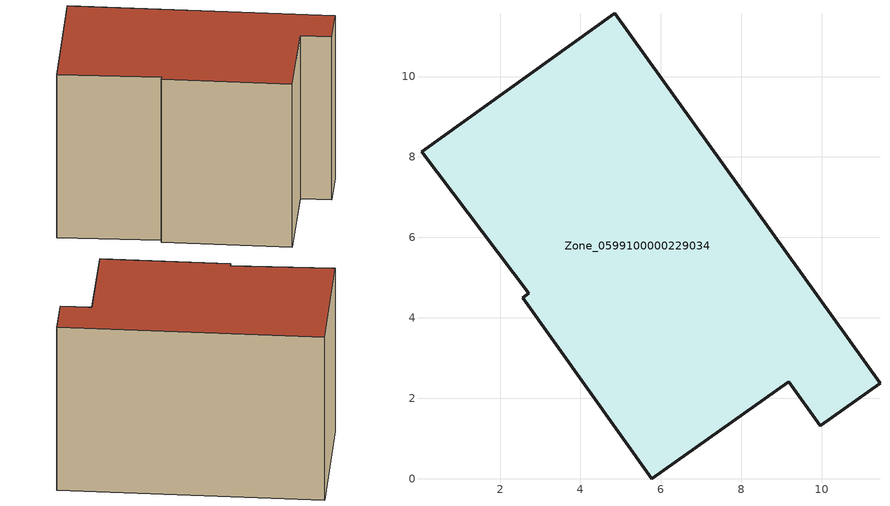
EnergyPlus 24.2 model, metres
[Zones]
Zone_0599100000229034
 floor ground (C_G): 5.78,0 2.57,4.5 2.72,4.61 0.05,8.13 4.86,11.57 11.45,2.37 9.96,1.31 9.18,2.41 z0
 wall outside (C_F): 11.45,2.37 4.86,11.57 0.05,8.13 2.72,4.61 2.57,4.5 5.78,0 9.18,2.41 9.96,1.31 11.45,2.37 z0:7.87
 roof outside (C_R): 2.57,4.5 5.78,0 9.18,2.41 9.96,1.31 11.45,2.37 4.86,11.57 0.05,8.13 2.72,4.61 z7.87
[BUILDING]
Pand.0599100000229034: North Axis=0; Terrain=City; Loads Convergence Tolerance Value=0.04; Temperature Convergence Tolerance Value=0.4; Solar Distribution=FullExterior; Maximum Number of Warmup Days=25; Minimum Number of Warmup Days=1
[Site:Location]
Rotterdam.The.Hague.AP_ZH_NLD Design_Conditions: Latitude=51.96; Longitude=4.45; Time Zone=1; Elevation=-4.5
[SITE:GROUNDTEMPERATURE:BUILDINGSURFACE]
18, 18, 18, 18, 18, 18, 18, 18, 18, 18, 18, 18
[MATERIAL] Thermal Absorptance=0.9; Solar Absorptance=0.7; Visible Absorptance=0.7
Name | Roughness | Thickness | Conductivity | Density | Specific Heat
G.TC.1975-1991 | MediumSmooth | 0.15 | 0.288461 | 540 | 1210
F.TC.1975-1991 | Rough | 0.3 | 0.230769 | 1920 | 840
R.TC.1975-1991 | MediumRough | 0.2 | 0.153846 | 1500 | 1000
[CONSTRUCTION]
C_G: G.TC.1975-1991
C_F: F.TC.1975-1991
C_R: R.TC.1975-1991
[ZONE]
Zone_0599100000229034: Type=1; Multiplier=1; Ceiling Height=Autocalculate; Volume=Autocalculate; Floor Area=autocalculate; Part of Total Floor Area=Yes
[ZONEINFILTRATION:DESIGNFLOWRATE]
Infil_Zone_0599100000229034: Zone or ZoneList or Space or SpaceList=Zone_0599100000229034; Schedule=AlwaysOn; Design Flow Rate Calculation Method=Flow/Area; Flow Rate per Floor Area=0.003; Constant Term Coefficient=1; Temperature Term Coefficient=0; Velocity Term Coefficient=0; Velocity Squared Term Coefficient=0
[HVACTEMPLATE:ZONE:IDEALLOADSAIRSYSTEM]
Zone_0599100000229034: Maximum Heating Supply Air Temperature=50; Minimum Cooling Supply Air Temperature=13; Maximum Heating Supply Air Humidity Ratio=0.0156; Minimum Cooling Supply Air Humidity Ratio=0.0077; Heating Limit=NoLimit; Cooling Limit=NoLimit; Dehumidification Control Type=ConstantSensibleHeatRatio; Cooling Sensible Heat Ratio=0.7; Dehumidification Setpoint=60; Humidification Control Type=None; Humidification Setpoint=30; Outdoor Air Method=None; Outdoor Air Flow Rate per Person=0.00944; Outdoor Air Flow Rate per Zone Floor Area=0; Outdoor Air Flow Rate per Zone=0; Demand Controlled Ventilation Type=None; Outdoor Air Economizer Type=NoEconomizer; Heat Recovery Type=None; Sensible Heat Recovery Effectiveness=0.7; Latent Heat Recovery Effectiveness=0.65
[ZONECONTROL:THERMOSTAT]
ThermostatControl_Zone_0599100000229034: Zone or ZoneList=Zone_0599100000229034; Control Type Schedule=DualSetpointControlType; Control 1=Thermostat_Zone_0599100000229034; Temperature Difference Between Cutout And Setpoint=0
[THERMOSTATSETPOINT:DUALSETPOINT]
Thermostat_Zone_0599100000229034: Heating Setpoint Temperature Schedule=HeatingSetpoint_Zone_0599100000229034; Cooling Setpoint Temperature Schedule=CoolingSetpoint_Zone_0599100000229034
[SCHEDULE:COMPACT]
HeatingSetpoint_Zone_0599100000229034: Through: 12/31, For: AllDays, Until: 24:00, 21
CoolingSetpoint_Zone_0599100000229034: Through: 12/31, For: AllDays, Until: 24:00, 24
DualSetpointControlType: Through: 12/31, For: AllDays, Until: 24:00, 4
AlwaysOn: Through: 12/31, For: AllDays, Until: 24:00, 1
